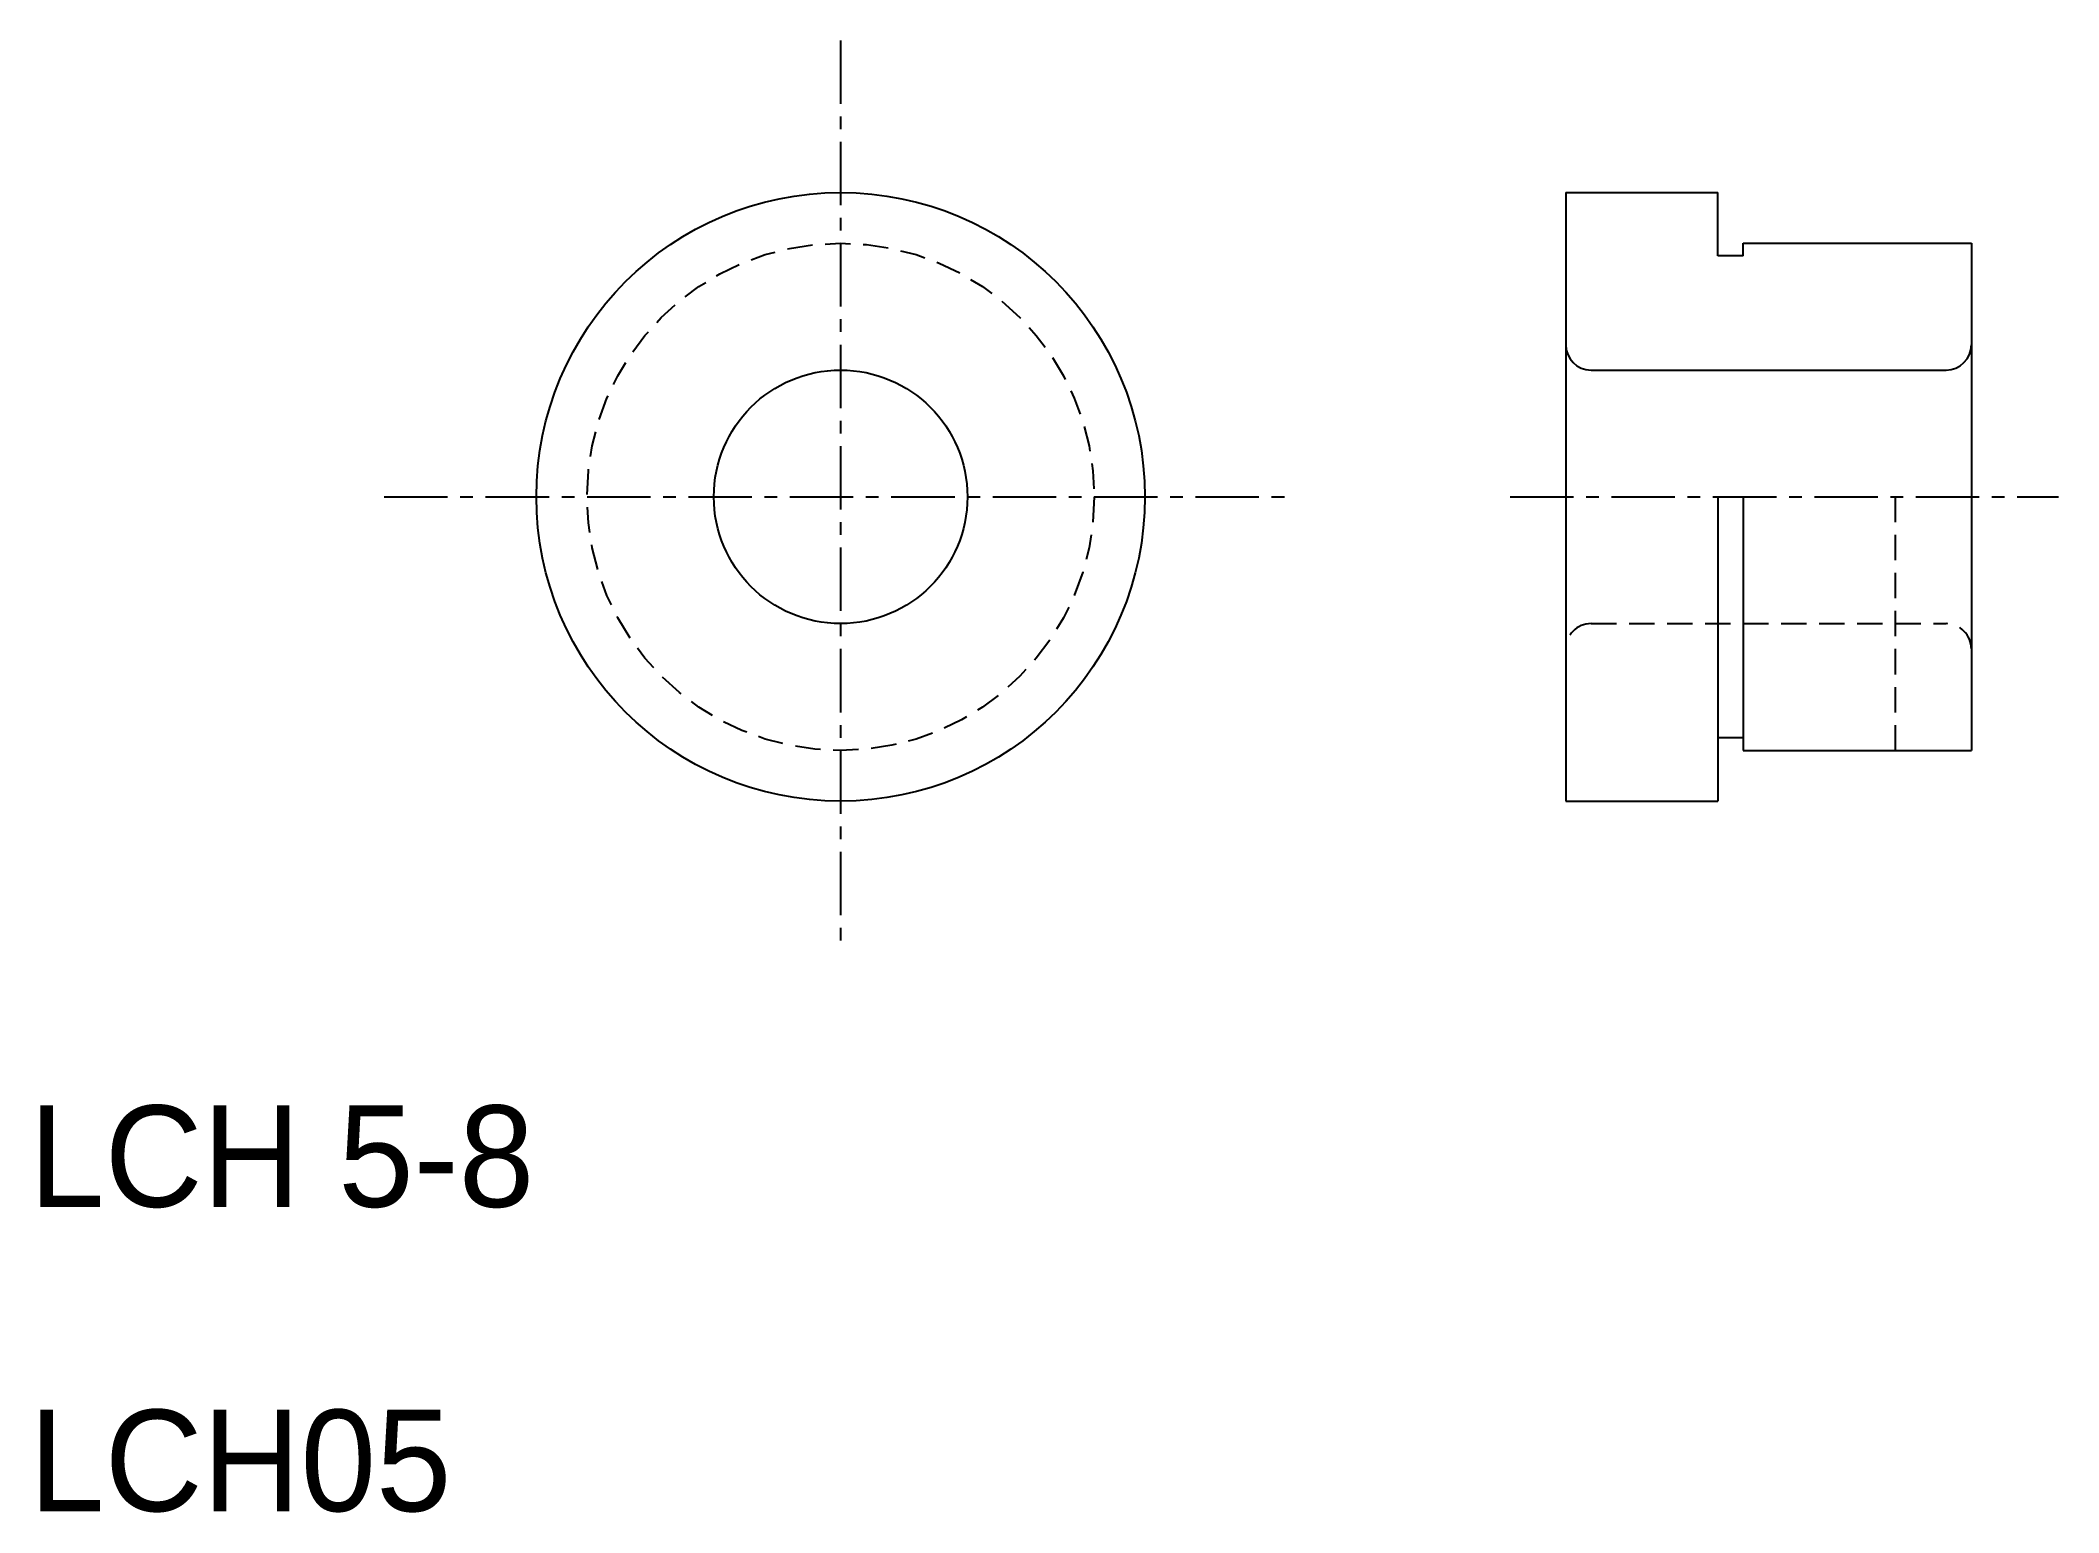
# Model space of a CAD drawing. Extents: x 10.2 to 50, y 10 to 39.
import ezdxf

# ---------------------------------------------------------------- set-up
doc = ezdxf.new("R2010")
doc.units = 0
doc.linetypes.add('CENTER', pattern=[2, 1.25, -0.25, 0.25, -0.25])
doc.linetypes.add('DASHED', pattern=[0.75, 0.5, -0.25])
doc.layers.get('0').update_dxf_attribs({"linetype": 'CONTINUOUS'})
doc.layers.add('CENTER', color=1, linetype='CENTER')

msp = doc.modelspace()

# ---------------------------------------------------------------- linework, layer by layer
at = {"color": 7, "linetype": 'CONTINUOUS'}
for p, q in [((40.298, 36), (40.298, 24)), ((40.298, 36), (43.298, 36)), ((43.298, 34.75), (43.298, 36)), ((43.798, 34.75), (43.298, 34.75)), ((43.798, 35), (48.298, 35)), ((43.798, 34.75), (43.798, 35)), ((48.298, 35), (48.298, 25)), ((40.798, 32.5), (47.798, 32.5)), ((43.298, 30), (43.298, 24)), ((43.798, 30), (43.798, 25)), ((43.798, 25.25), (43.298, 25.25)), ((43.798, 25), (48.298, 25)), ((43.798, 25), (43.798, 25)), ((44.298, 25), (44.298, 25)), ((40.298, 24), (43.298, 24))]:
    msp.add_line(p, q, dxfattribs=at)
at = {"color": 3, "linetype": 'DASHED'}
for p, q in [((46.798, 30), (46.798, 25)), ((40.798, 27.5), (47.798, 27.5))]:
    msp.add_line(p, q, dxfattribs=at)
at = {"color": 7, "linetype": 'CONTINUOUS'}
for radius in [6, 2.5]:
    msp.add_circle((26, 30), radius, dxfattribs=at)
at = {"color": 3, "linetype": 'DASHED'}
msp.add_circle((26, 30), 5, dxfattribs=at)
at = {"color": 7, "linetype": 'CONTINUOUS'}
for centre, start, end in [((40.798, 33), 180, 270), ((47.798, 33), 270, 0)]:
    msp.add_arc(centre, 0.5, start, end, dxfattribs=at)
at = {"color": 3, "linetype": 'DASHED'}
for centre, start, end in [((40.798, 27), 90, 180), ((47.798, 27), 0, 90)]:
    msp.add_arc(centre, 0.5, start, end, dxfattribs=at)
at = {"layer": 'CENTER', "color": 1, "linetype": 'CENTER'}
for p, q in [((26, 39), (26, 21)), ((17, 30), (35, 30)), ((39.202, 30), (50.019, 30))]:
    msp.add_line(p, q, dxfattribs=at)

# ---------------------------------------------------------------- texts
at = {"color": 7, "linetype": 'CONTINUOUS'}
for s, p in [('LCH 5-8', (10, 16)), ('LCH05', (10, 10))]:
    msp.add_text(s, height=2, dxfattribs=at).set_placement(p)

doc.saveas('drawing.dxf')
